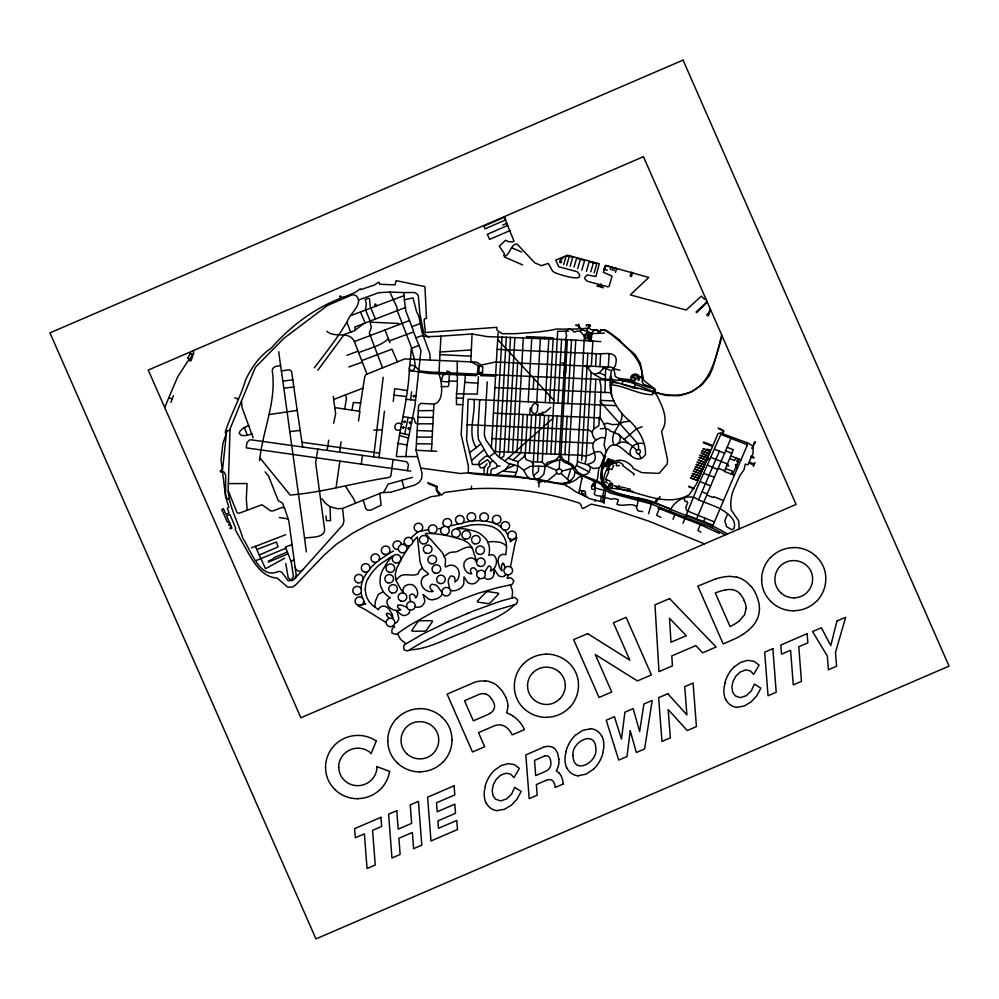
<?xml version="1.0" encoding="UTF-8"?>
<svg xmlns="http://www.w3.org/2000/svg" width="999" height="999" viewBox="0 0 999 999"><rect width="100%" height="100%" fill="white"/><g stroke="black" fill="none" stroke-linecap="round" stroke-linejoin="round"><path stroke-width="1.5" d="M759.502 608.441L758.965 603.034L756.817 596.203A38.549 37.475 -16.6 0 0 750.599 585.664M493.981 573.239L494.006 568.706L496.828 573.351A21.603 21.004 -16.6 0 0 497.877 574.8A7.917 7.705 -16.6 0 0 499.375 576.198L502.135 576.773A8.529 8.279 -16.6 0 0 503.508 576.386L504.732 575.736M600.799 341.608L565.884 339.61L559.303 454.383L560.639 458.966L563.886 462.013A20.892 20.305 -16.6 0 0 568.443 463.698L571.166 465.484L574.775 471.278L577.447 473.663L600.711 484.053L605.631 490.247L603.945 503.533M565.884 339.61L487.075 336.588L472.077 333.953L440.946 336.151L438.936 373.926C441.958 381.418 444.792 401.798 433.928 404.133L421.016 403.359L418.618 405.357L416.009 450.249L422.102 473.526L421.615 478.583L419.268 482.28L414.697 485.114L390.734 492.207L381.718 492.682L342.57 508.454L343.956 520.929L342.982 524.762L294.555 578.983L292.183 580.544L288.162 580.681L281.768 572.29A4.758 4.62 -16.6 0 0 278.209 571.528C259.678 580.069 250.761 549.837 242.907 538.473C237.662 520.392 226.498 502.947 228.384 483.616L230.02 428.946L255.357 367.37L283.816 338.374L327.51 305.457L352.347 294.755L355.507 295.242C364.785 303.084 349.962 313.137 347.377 321.253C337.787 337.575 325.999 352.622 314.323 367.732M417.382 456.605L396.341 456.58C399.488 427.922 408.004 399.837 409.315 370.754C407.729 361.151 416.883 365.984 418.843 370.904L431.093 372.103L595.804 379.233L610.264 380.382L610.102 384.203C609.902 398.638 618.868 412.3 629.87 421.153C638.96 429.782 646.003 442.033 645.441 454.508C632.08 473.426 615.746 423.863 604.607 455.794L603.408 456.306C599.238 444.455 589.997 459.14 582.03 455.294C560.339 454.47 538.661 453.421 516.97 452.497L523.301 337.812M605.294 378.546L605.731 368.219L610.139 370.379M561.825 471.066C561.55 468.481 557.629 468.007 556.605 470.354A2.76 2.685 -16.6 0 0 556.618 472.689C557.867 475.387 562.325 473.963 561.825 471.066L575.162 467.657L577.297 463.449L584.403 336.463L586.638 333.666M598.726 417.882L599.25 419.155L600.724 418.519L599.662 417.182L598.726 417.882L535.963 415.01L532.754 472.327L533.753 476.461L536.088 479.408C549.263 479.982 564.635 488.274 576.623 479.233C579.383 475.749 583.953 475.449 587.637 473.626C596.278 463.111 581.918 464.71 577.434 461.151M599.575 379.732L601.036 386.538L600.087 417.232M241.458 401.273L242.095 407.654L253.122 437.874M616.558 405.656L549.525 402.784L553.146 339.048M600.486 418.906C604.932 423.988 607.654 431.281 605.132 437.887L600.961 437.562L595.916 439.997C592.882 437.387 590.696 432.417 593.681 428.971L595.804 379.233M747.377 442.569L747.314 445.167L711.9 527.747L725.299 534.927M446.628 371.116L449.587 371.84L448.626 385.789L447.777 386.613L440.971 386.588M601.098 496.341L600.849 501.236L602.297 501.436C607.167 492.007 590.446 499.475 595.217 490.934C593.693 486.051 597.002 483.741 592.807 480.594L593.219 479.445L599.687 482.042L602.584 484.34L602.397 485.989M568.543 331.231L557.679 331.268L550.849 453.958M405.869 456.618L407.043 444.967L414.86 406.331L420.966 350.462L413.561 331.88L389.31 340.934L385.027 329.97L409.503 320.542L413.461 330.856M430.182 359.94L429.895 353.883L421.99 332.33L418.831 316.196L416.471 311.213L413.037 297.877L404.37 299.775L405.731 310.627L409.503 320.542M603.633 366.858L603.334 368.531L599.275 372.852L594.542 374.263L591.158 372.34L587.837 367.694L584.84 365.984L495.192 362.038L481.481 365.035L476.411 362.15L404.745 358.916L366.233 374.438A4.783 4.645 -16.6 0 0 364.722 377.023L359.303 411.263L334.765 407.592L333.279 396.341M487.225 381.905L484.328 434.752L485.864 439.91L497.04 455.407L507.817 463.149L518.931 466.321L523.663 470.254L530.494 466.283L538.636 466.171L538.436 471.416L533.454 475.736M610.651 392.644L604.944 392.457L605.406 380.095M548.788 338.861L545.267 402.535L468.119 399.225L466.595 439.722L472.44 464.448L478.846 464.473L480.382 467.857L484.353 467.445L487 463.773M557.117 415.909L554.957 454.17M607.242 464.085C609.477 464.772 610.988 457.804 607.704 459.103L605.968 463.024L605.656 466.633L606.68 466.158L608.366 459.178M739.223 528.921L738.673 520.779L731.256 510.089C729.982 501.973 731.468 493.256 735.264 485.989L739.834 475.599L744.055 469.692L745.279 464.073L747.964 464.86L748.75 462.962L753.383 464.797L753.421 466.346L754.919 462.687L753.758 463.886L749.075 462.062L752.984 453.846L753.159 447.465L752.135 445.579L748.026 443.106L722.789 433.778L723.95 430.819L718.181 428.146L723.051 430.831L721.877 433.466L720.429 432.842L717.869 433.816L712.949 445.616L703.671 442.07L703.259 442.744L712.524 446.428L696.365 484.178L689.123 494.842C665.359 507.867 640.721 491.558 616.408 488.711L616.52 486.376L613.91 485.626M498.076 332.742L491.396 448.052M538.911 486.9L539.035 480.594M516.97 452.497L512.574 452.297L517.632 363.049M548.626 415.547L546.528 453.808M470.804 361.95L472.077 333.953M478.384 376.673L477.285 394.118L456.506 393.768L456.468 404.545L462.799 404.67L465.372 375.199L476.086 375.599M542.907 415.309L542.981 413.711L538.886 413.574L538.336 415.109M567.345 339.697L560.926 455.731L563.336 459.74L572.24 464.523L577.959 472.29L583.965 475.836L593.219 479.445M571.515 339.885L567.819 403.596M575.774 340.072L568.443 463.698M531.743 338.124L528.196 401.86M595.629 366.496L596.266 353.708M531.618 414.822L529.458 453.059M404.37 299.775L403.896 292.557L414.273 292.507A6.256 6.081 -16.6 0 1 418.344 295.966L419.892 313.836L423.851 333.516L427.572 336.688L440.946 336.151M431.456 451.024L433.928 404.133M456.506 393.768C458.179 382.779 456.868 372.115 457.305 361.238M493.906 451.548L508.316 452.072L514.885 337.387M535.963 415.01L523.089 414.46L520.966 452.697L513.049 459.952M540.372 338.524L536.738 402.26M599.949 366.695L600.611 353.921C611.863 352.56 618.856 353.908 615.272 365.771L611.313 371.041L609.939 379.42M727.584 533.941L715.334 527.31L657.692 504.133L612.399 491.895C597.102 487.1 600.911 467.345 605.619 456.231L604.607 455.794L600.486 466.408L598.838 467.907L597.589 478.571L596.116 481.568M462.799 404.67L461.188 434.615L468.356 466.034L468.331 472.789L514.797 476.198L536.088 479.408L540.284 477.797L543.793 474.263L545.629 464.523C548.039 460.227 553.846 462.05 557.08 458.853L559.353 455.981M533.141 464.023L531.193 461.438L526.66 459.902A4.096 3.984 -16.6 0 1 525.162 456.993L527.41 414.647M544.505 415.372L542.27 462.112L545.679 465.609L556.605 470.354M479.72 399.675L477.847 431.618L478.434 439.26L487.874 455.906L496.303 463.961L497.315 466.133L496.216 467.707L491.408 469.218L490.372 474.612M506.306 337.025L499.4 457.642M537.724 405.881C534.39 397.939 527.897 411.313 533.928 413.511A2.835 2.747 -16.6 0 0 536.126 413.136L537.437 410.951L537.824 404.096M611.563 395.691L611.063 384.79C624.775 385.751 637.637 394.393 651.935 394.705L653.521 393.531L654.133 388.461L643.618 384.315L642.07 381.63C644.58 359.328 626.361 347.39 611.55 334.565L604.857 330.369L601.061 330.169L599.987 332.667C596.927 332.942 598.488 328.434 594.368 330.07L591.271 333.266L586.401 330.632C583.691 331.793 581.918 327.734 580.157 331.218L576.386 331.144L574.325 332.23C570.554 327.26 563.811 328.321 566.658 335.739L565.184 340.284M587.012 367.108L581.68 460.389M589.66 338.898L589.959 333.529L587.337 333.416L587.037 338.798L589.66 338.898L589.56 340.684M495.429 451.585L502.01 336.875M510.526 337.175L503.921 455.981L500.636 458.728M552.859 418.419L539.273 430.482L537.499 461.888L533.254 461.725M557.979 403.134L561.588 339.473M567.12 416.333L564.91 454.595M584.84 365.984L587.1 365.984L587.824 353.296L600.611 353.921M587.1 365.984L608.329 367.07L609.065 354.333M638.561 449.363C641.795 449.787 640.659 454.57 637.662 453.871L636.088 451.86L636.575 450.212L638.561 449.363L638.398 444.393L600.237 401.548M658.279 498.026L656.081 503.121C639.897 495.504 617.345 498.513 604.457 485.277C600.062 480.794 603.196 473.339 601.573 469.218L604.607 455.794M474.038 399.438C475.636 414.997 467.008 433.416 476.248 447.677L469.48 452.709M494.992 387.612L533.216 389.198L533.841 378.534L497.677 339.535M588.374 338.848L588.698 333.466M592.882 340.821L591.358 366.308L587.25 367.232M482.505 372.527L478.846 372.477L479.233 366.109L482.804 366.72L482.492 372.689L478.096 374.088M559.178 468.781L559.69 460.364L560.639 458.966M565.646 365.122L565.646 372.315M374.725 606.917L375.474 601.011A11.688 11.364 -16.6 0 1 376.536 598.563L377.784 595.554A4.995 4.845 -16.6 0 1 378.609 594.193L383.279 591.608M591.158 372.34L586.001 459.665L585.089 463.111M466.92 424.712L539.373 427.922L540.209 415.197M413.711 397.177L413.911 395.204M530.244 407.804L529.757 414.747M590.646 340.721L591.221 333.504C590.109 332.005 585.976 333.728 587.737 332.03M564.11 377.809L564.123 371.366M483.816 474.35L484.353 467.445M477.41 374.063L478.121 365.534L471.466 361.975M379.071 457.604L384.428 411.301M574.775 471.278C575.674 478.159 569.318 482.317 563.386 483.379M544.63 338.673L544.742 337.387M467.382 375.212L467.52 373.726M479.033 465.297L487.512 459.702L490.097 462.862L489.76 466.183L487.824 467.932L487.025 474.513M542.057 413.024L542.132 412.275L545.267 412.312L550.736 407.355M409.827 365.909L411.451 347.29L397.277 310.776L396.853 307.068L389.86 292.058L378.546 292.732L358.653 299.987M393.256 401.373L394.717 388.686L406.93 390.509M591.133 340.746L591.945 333.591L604.383 333.142M403.109 428.309L403.521 426.461M405.931 399.263L410.651 399.787L411.625 391.77M373.638 456.868L383.166 377.285M616.408 488.711L611.912 488.374L612.599 483.703M361.313 464.148L362.425 455.357L251.149 439.822L249.213 440.147L246.878 442.794L246.229 447.864L410.826 471.141M408.566 429.483L408.941 427.634M362.425 455.357L393.069 459.49L391.009 475.162L390.284 476.91L387.849 477.709C355.219 482.542 322.952 492.457 290.16 495.042L259.927 457.904C263.299 429.033 276.298 401.635 272.427 372.09C271.129 366.995 276.723 365.547 280.619 365.884L278.721 351.76M544.655 482.117L544.767 481.356C520.616 475.811 493.643 476.573 470.092 473.401M589.148 326.823L589.373 325.187L590.197 326.373L590.384 325.112L586.55 324.663L586.376 325.936L586.813 324.912L589.11 325.15L589.148 326.823L586.401 330.632M336.089 487.637L339.872 461.113M604.033 502.385L588.923 498.464L585.289 495.504C587.35 491.733 581.343 495.579 581.43 491.958C582.055 489.785 586.75 491.333 585.327 493.356M339.635 451.723L341.084 441.733M608.828 484.59L611.525 484.865L611.8 482.992L610.576 482.867M259.515 460.664L259.927 457.904M351.973 410.202L353.334 402.547L360.701 402.922M358.479 420.966L359.965 411.338L359.303 411.263M317.894 448.838L315.647 462.624L324.288 526.898C326.935 538.449 311.763 536.888 304.558 538.036L306.318 551.873M344.717 409.165L346.491 397.814L345.429 394.892L363.037 388.161M328.746 440.197L327.16 450.062M510.452 566.97L514.622 545.454A110.402 107.305 -16.6 0 1 515.521 542.07L516.895 537.574L514.522 538.873M586.201 496.815L578.846 493.206L582.005 477.934L581.905 478.871M594.455 488.973C589.947 492.02 590.933 481.793 595.129 485.439M432.892 423.826L417.57 423.826L415.447 423.064L413.936 418.269L408.091 417.457L404.695 433.991L400.037 432.942M404.345 422.689L404.745 420.879M407.405 470.616L408.479 464.61L406.793 461.813L393.069 459.49M592.719 484.815L592.956 483.479L595.466 483.941M295.242 585.339L324.001 555.282L336.238 544.368L352.572 533.254L368.494 524.662L417.157 502.647L431.268 496.653L439.548 495.529L436.351 490.472L436.039 486.725L428.171 483.591L427.897 482.604L437.387 486.451L436.85 489.872L441.321 495.167L444.605 492.482L471.103 488.886L471.615 486.188M409.865 423.626L410.227 421.728M525.249 452.872L523.976 456.68L518.119 461.688L517.232 470.442L514.797 476.198M581.83 329.707L578.346 325.936L578.583 324.912M602.559 496.703L603.933 490.372L594.617 487.774M478.996 578.246L478.958 578.458A7.368 7.155 -16.6 0 1 478.658 579.57L477.884 580.744A11.538 11.214 -16.6 0 1 476.348 582.367L474.8 583.341A8.404 8.167 -16.6 0 1 473.101 583.803L471.84 583.853A10.614 10.315 -16.6 0 1 469.642 583.441L468.281 582.879A10.277 9.99 -16.6 0 1 467.107 581.63L463.998 576.835L463.848 582.642A7.043 6.843 -16.6 0 1 463.511 584.415L463.224 585.052A14.348 13.949 -16.6 0 1 461.838 587.075L460.414 588.324A25.986 25.262 -16.6 0 1 459.515 588.873L457.442 589.959A25.562 24.838 -16.6 0 1 455.194 590.596L452.859 590.834A3.796 3.696 -16.6 0 1 452.297 590.759L450.599 590.247M583.204 493.831L582.854 495.429M625.224 490.222L618.194 488.424L618.918 485.352M333.666 423.226L335.664 413.636L334.765 407.592M638.686 498.239L636.513 508.354L638.224 510.939L642.744 511.625M501.648 565.059L502.997 562.999L504.233 564.997M603.284 468.843L604.645 463.474M501.535 565.521L501.51 568.518A25.762 25.05 -16.6 0 0 502.022 570.841L502.035 570.879A7.955 7.73 -16.6 0 1 501.048 569.767A24.413 23.726 -16.6 0 1 499.712 567.869L498.126 562.15A10.34 10.052 -16.6 0 1 498.101 561.276A14.985 14.573 -16.6 0 1 498.264 559.19L498.713 557.467A3.422 3.322 -16.6 0 1 499.075 556.793L499.612 556.143A7.018 6.818 -16.6 0 1 501.036 554.994L503.146 554.295A6.156 5.982 -16.6 0 1 505.769 554.895L506.356 549.375A19.68 19.131 -16.6 0 1 506.543 548.126L506.493 546.141A35.19 34.203 -16.6 0 0 506.081 542.195L504.932 538.823A36.676 35.652 -16.6 0 0 503.259 535.714L500.049 531.58M641.758 375.949L639.772 377.522M605.132 437.887L604.095 445.229L606.48 451.885M626.91 490.884L627.634 488.548L628.371 488.773M601.573 469.218L600.611 477.472L602.584 484.34M633.453 475.074L634.153 474.013L622.702 465.621L622.989 464.498L618.93 461.913L616.608 462.537L616.346 465.909L619.48 465.372M633.066 491.595L629.745 490.696L630.169 489.123L629.495 488.948M653.234 393.331L654.058 389.385L652.472 388.274C641.533 386.226 630.294 378.484 618.993 379.82C623.176 381.293 630.469 381.593 635.302 384.29C649.225 390.209 664.36 396.99 679.894 394.917C709.515 391.246 715.808 358.591 721.665 334.865M706.768 300.924L706.268 302.747L696.091 312.025L696.665 312.6L707.28 302.098M559.715 262.55L560.864 258.541L563.673 257.392M655.144 502.872L656.031 499.8L657.629 499.825M570.192 266.333L572.689 257.28L568.856 256.219L566.071 256.356L563.648 264.573M484.99 572.927L485.289 571.89A24.938 24.238 -16.6 0 1 485.976 569.83L488.623 566.083A2.285 2.21 -16.6 0 1 489.672 566.021L490.634 566.733A3.134 3.047 -16.6 0 1 490.959 567.969L490.896 568.993A21.866 21.254 -16.6 0 1 490.497 571.091L491.246 570.754A35.652 34.653 -16.6 0 0 492.557 569.792L494.393 567.994A12.887 12.525 -16.6 0 0 495.866 565.172A9.066 8.816 -16.6 0 0 496.078 564.585A11.688 11.364 -16.6 0 0 496.428 560.152A7.855 7.63 -16.6 0 0 495.005 556.668A6.144 5.969 -16.6 0 0 493.631 555.294L492.594 554.795A5.644 5.482 -16.6 0 0 489.285 555.182M615.534 272.352L616.608 268.581L617.482 268.818M578.483 325.437L581.493 329.62L577.797 325.686L575.674 325.249L578.483 325.437L578.858 324.113M612.037 270.292L612.812 267.595L616.608 268.581M577.709 268.569L580.382 259.303L584.602 260.502L581.793 270.192M613.923 270.754L614.685 268.082M648.526 513.798L651.373 504.008L711.9 527.747M566.67 265.397L569.305 256.343M594.168 272.852L596.803 263.798L589.223 261.726L586.388 271.366M573.988 267.158L576.573 258.304L580.382 259.303M590.796 271.79L593.381 262.937M610.214 269.518L610.938 267.07L612.812 267.595M710.439 309.29L708.503 315.821L706.88 315.359L707.417 313.624L708.516 313.923L710.127 308.579M604.582 269.493C605.844 262.7 605.132 271.303 603.808 268.694M659.203 498.913L659.902 496.528M595.916 439.997C586.076 447.165 604.907 460.527 587.574 464.285M635.302 384.29L634.14 388.099L610.264 380.382M622.764 380.731L622.215 384.078L666.37 395.479L679.357 395.679L691.233 392.07L702.26 384.565L709.352 375.674L712.499 368.581L722.165 336.014M734.203 475.212L724.35 471.416L733.303 449.725L727.122 447.315L697.077 517.744L696.44 518.818L686.301 514.947L682.991 523.276M569.355 481.156L567.557 479.333L570.679 469.243M561.038 262.924L561.575 261.313L560.214 260.889M595.154 501.498L595.604 500.224M397.465 633.641L400.099 638.561A54.695 53.159 -16.6 0 0 401.685 640.334L406.031 643.656M509.752 463.998L505.482 469.655L495.516 474.887M568.856 256.219L569.08 255.619L599.288 263.748L595.916 276.548L587.3 274.887L584.964 277.16A2.635 2.56 -16.6 0 0 585.002 279.046L587.387 281.281L607.916 286.813L609.09 286.363L612.087 276.124L603.408 272.34L605.506 265.347L648.763 277.46L630.307 294.88L686.138 310.027L701.41 296.104L703.97 298.826L706.081 299.375M164.685 407.467L177.647 376.91L188.137 360.751L190.996 360.751L192.795 355.831L191.608 356.218L189.723 359.615L187.75 358.079L190.522 353.296L193.506 354.52L193.556 350.537M170.929 402.41L173.389 395.754M607.33 468.456L608.279 468.843L610.239 465.172L609.827 464.46L608.716 465.197C605.606 472.19 599.462 482.192 608.104 487.462L608.578 485.814L610.277 486.276L609.852 487.874L611.912 488.374M606.693 479.82L605.781 482.155L607.454 482.867M673.064 519.293L674.849 514.697L657.879 508.079M613.561 465.472L611.987 469.418L608.279 468.843M634.64 379.77C632.704 375.487 638.898 379.27 634.128 380.819C628.371 378.234 620.354 380.282 615.222 376.436C614.497 372.44 614.597 365.946 608.329 367.07M719.28 533.391L700.274 524.612L697.901 530.481L700.961 532.192M371.079 753.683L376.298 740.946M508.166 575.661L507.055 578.359L510.477 577.722A16.309 15.859 -16.6 0 1 511.738 578.521L513.836 580.794L512.887 583.216A14.773 14.348 -16.6 0 1 511.8 584.627L502.46 586.575A278.384 270.579 -16.6 0 0 496.491 587.974L478.758 593.106A288.336 280.257 -16.6 0 0 472.577 595.267L462.15 599.225A76.024 73.889 -16.6 0 0 460.377 599.974L432.717 612.3L409.19 625.574A259.565 252.285 -16.6 0 0 404.183 628.908L396.553 634.278A15.859 15.41 -16.6 0 1 394.992 634.14L391.995 633.029L391.87 630.394A15.322 14.885 -16.6 0 1 392.307 628.633L394.692 626.86L393.331 625.724M610.214 481.181L605.456 479.333L608.453 472.452L608.866 469.068M670.079 511.001L670.829 509.303M739.347 459.265L737.861 458.666L736.738 461.351L738.186 461.925L739.347 459.265L740.871 459.877M747.015 445.554L746.902 444.605L720.816 434.403L697.452 487.212L686.301 514.947M671.016 508.853C675.524 499.825 689.435 492.782 698.513 499.862L719.417 451.173L724.6 453.246M731.143 473.976L732.367 471.078L725.536 468.593M363.012 579.582L364.011 577.509A53.309 51.811 -16.6 0 1 367.694 571.69M727.122 447.315L730.968 438.261M696.44 518.818L703.646 521.49L705.057 518.181L714.26 521.84M727.609 514.048L724.787 520.666L726.473 526.598L731.568 529.62L733.815 528.846A10.814 10.514 -16.6 0 0 732.579 518.943C724.325 508.029 710.464 505.032 698.513 499.862M659.427 508.304L656.618 515.297L660.951 517.432M295.005 585.476L292.045 587.2L287.625 587.075L277.173 578.109C259.116 576.91 250.924 556.868 242.957 543.606L235.115 529.482L235.727 528.346L229.995 514.522L226.573 515.871L231.93 528.084L230.245 528.821L229.845 528.046L231.206 527.46L230.045 524.812L228.471 524.8L229.82 524.15L228.571 521.615L227.322 522.152L221.778 509.527L223.414 508.691L225.874 514.285L229.008 512.874L227.322 508.141L228.808 507.242L225.574 496.628L225.637 474.925L223.726 471.728L221.029 472.252L220.142 470.816L222.552 469.655L226.336 434.14L225.212 432.305C230.707 414.485 240.21 398.039 245.517 380.257C251.099 367.807 259.703 355.931 271.353 348.002C290.234 326.448 313.686 308.728 340.497 298.301L339.697 296.316L340.534 295.891L341.446 297.515L346.99 295.954L355.769 292.07L360.377 288.773L360.914 289.585L374.375 285.027L378.409 282.342L379.283 282.342L379.558 284.265L395.005 284.865L396.153 280.657L424.937 286.613L426.486 318.494L424.787 318.731L424.1 319.842L425.324 332.517L496.853 327.335L496.94 330.207L502.21 333.728L515.846 333.654C529.17 332.617 543.331 332.105 556.705 328.983C567.719 329.32 578.409 329.22 589.135 328.047L590.784 329.595L598.264 330.394L598.551 331.206L600.187 331.381L600.499 329.67L605.007 329.807L608.453 331.668L619.73 340.122L622.077 343.256L635.002 354.533L640.371 363.211L643.643 380.119A14.997 14.573 -16.6 0 0 646.565 382.617L655.506 389.523C653.983 392.095 654.994 393.256 656.693 395.129C662.374 406.094 669.38 420.067 661.563 431.368L667.569 459.99L667.195 464.073L659.103 473.401L641.795 472.627L632.891 468.294L632.829 467.12C627.459 460.876 618.556 457.405 611.675 463.224L611.863 464.085L610.214 465.184M732.629 474.55L738.186 461.925M737.861 458.666L735.851 457.867L734.615 460.576L729.907 458.703M504.945 256.156L504.545 257.018L522.614 264.922M387.4 600.124L387.05 601.211A6.144 5.969 -16.6 0 0 387.1 603.146A7.855 7.63 -16.6 0 0 388.711 606.568A11.688 11.364 -16.6 0 0 392.245 609.328A9.066 8.816 -16.6 0 0 392.819 609.577A12.887 12.525 -16.6 0 0 395.904 610.414L398.489 610.314A35.652 34.653 -16.6 0 0 400.099 610.027L400.849 609.715A21.866 21.254 -16.6 0 1 399.026 608.578L398.226 607.916A3.134 3.047 -16.6 0 1 397.552 606.843L397.664 605.656A2.285 2.21 -16.6 0 1 398.439 604.944L402.347 605.357L406.968 607.492M610.389 384.84L612.662 382.492L617.257 382.829M295.117 578.309L296.166 574.912L288.861 521.141L284.565 508.054L282.143 507.392L273.077 510.876L270.667 510.914L261.975 504.745L239.885 512.962A2.922 2.835 -16.6 0 1 236.95 512.437L228.259 490.821M566.233 486.076C568.031 485.439 575.099 492.257 578.846 493.206M584.278 340.447L585.277 339.747L585.389 337.175L583.953 335.664L586.962 332.779M383.628 492.42L388.062 484.165L412.512 477.335M570.766 480.457L569.28 482.867M512.05 597.939L512.537 592.557A54.608 53.072 -16.6 0 0 512.3 590.172L510.339 584.927M317.844 370.254L344.243 334.428L354.308 330.844L363.911 323.489L405.694 307.38M569.068 255.632L567.457 255.195L555.731 260.165L558.816 266.77L577.285 271.753C589.048 285.065 553.146 272.527 554.145 272.24L552.509 270.991L548.214 263.374L541.52 265.672L534.815 262.862L517.032 244.031C510.339 243.581 509.365 257.717 503.721 255.769L504.408 253.721L499.275 246.254L505.569 240.235L508.291 241.621L512.387 241.97L513.998 241.109L504.008 216.783M410.04 545.604L407.392 549.313A125.537 122.015 -16.6 0 0 401.298 559.29L396.566 568.618L395.354 573.576A33.554 32.605 -16.6 0 0 395.542 577.285L395.629 578.009M584.802 496.153L585.289 495.504M412.674 542.182L415.784 538.548A47.303 45.966 -16.6 0 1 416.483 537.812M637.687 377.085L637.936 377.597A3.322 3.234 -16.6 0 1 638.111 378.446C638.036 384.353 641.733 375.612 637.162 374.6C634.178 371.853 628.084 378.471 631.868 378.509A3.372 3.284 -16.6 0 1 632.092 377.56L634.015 375.799A3.072 2.985 -16.6 0 1 634.677 375.649A3.197 3.109 -16.6 0 1 635.639 375.686L635.901 375.749A3.359 3.259 -16.6 0 1 636.725 376.111L637.187 376.473A3.359 3.259 -16.6 0 1 637.762 377.147M616.395 444.817L619.855 441.496L620.317 437.974A6.306 6.131 -16.6 0 0 618.618 434.365L609.865 430.831A3.122 3.034 -16.6 0 0 606.93 429.008L605.831 429.245M416.683 537.599L417.482 536.95M408.566 613.586L408.079 614.01A8.929 8.679 -16.6 0 1 406.418 615.009L405.294 615.384A7.78 7.567 -16.6 0 1 403.658 615.534L401.673 614.86A13.312 12.937 -16.6 0 1 400.087 613.723L396.703 610.626L398.201 615.834A21.603 21.004 -16.6 0 1 398.564 617.582M575.324 735.351L582.754 730.356L590.459 728.833M593.556 769.143L586.126 774.138L578.421 775.661M734.228 666.882L740.696 662.337L747.751 660.351L753.995 661.288L759.09 665.109L753.633 674.362L750.299 670.816L745.691 669.942L740.396 671.89L735.926 676.098L733.066 681.281L731.867 687.025L732.717 692.332L735.364 695.953L740.396 697.627L746.353 695.666L751.348 690.796L754.382 684.09L760.863 688.186L756.655 695.966L750.961 702.035L744.055 706.056L737.324 707.205M510.576 541.545L511.051 541.133A24.163 23.477 -16.6 0 1 513.236 539.66L513.948 539.21M410.776 538.024L418.057 531.743M342.57 508.454L337.562 508.691L330.082 506.793L330.507 520.729L326.398 520.566L326.024 516.046M504.483 461.326L539.273 430.482M471.516 460.502L484.14 449.65M376.298 562.325L374.238 564.185A54.957 53.422 -16.6 0 0 369.792 568.98M618.618 434.365L624.275 439.385L636.488 428.921L642.12 426.76M476.248 447.677L480.544 444.068M404.545 543.543L403.509 544.393M426.461 533.391L425.374 533.466L442.033 552.272A32.805 31.893 -16.6 0 1 444.418 557.242C447.415 559.303 442.757 569.68 447.015 566.321A13.124 12.75 -16.6 0 1 449.338 565.471L450.399 565.247A7.617 7.405 -16.6 0 1 454.208 565.821L455.806 566.733A9.291 9.028 -16.6 0 1 457.355 568.269L457.804 568.918A15.584 15.147 -16.6 0 1 458.953 571.64L459.228 574.437A14.061 13.661 -16.6 0 1 458.479 577.659L458.129 578.521A5.07 4.933 -16.6 0 1 457.642 579.345L456.431 580.719A18.531 18.007 -16.6 0 1 454.995 582.005L454.97 581.992A17.17 16.683 -16.6 0 0 454.97 579.832L454.62 577.922M739.297 620.854L744.58 614.797L746.166 608.141M248.938 425.449C245.317 426.96 240.422 429.008 239.148 433.079C241.021 437.562 248.564 435.177 252.135 433.653M547.215 481.131L556.955 473.201M444.105 556.431L448.688 553.159A11.139 10.827 -16.6 0 1 450.911 552.31L455.981 551.885C460.889 550.424 467.045 544.942 472.14 547.939M422.515 567.769L420.604 569.442A10.465 10.177 -16.6 0 0 419.18 571.341L418.007 574.025C412.612 576.623 406.343 573.251 400.836 575.649A24.85 24.151 -16.6 0 0 396.128 580.107M490.097 462.862L492.732 460.814M593.681 428.971L598.863 425.711L599.25 419.155M489.323 456.843L494.68 452.772M423.888 576.673L424.775 576.048A13.124 12.75 -16.6 0 1 426.985 574.949C432.167 574.038 421.191 570.179 421.778 566.333A33.179 32.255 -16.6 0 1 420.017 561.763L417.607 538.324M559.69 460.364C556.393 459.965 550.224 462.987 546.765 465.172L545.679 465.609M506.193 468.918L514.497 465.297M610.189 382.305L611.838 382.754M285.776 563.473L288.162 577.559L289.935 579.482L291.82 579.345L293.469 576.773L291.146 561.513L294.081 559.552M302.747 569.954C300.249 572.427 295.542 570.854 295.105 567.37M604.033 424.375L607.142 423.176L612.262 424.587L618.256 424.363L623.463 422.053L629.87 421.153M393.456 550.899L385.651 555.744A71.204 69.206 -16.6 0 1 383.791 557.055L380.144 559.452A56.256 54.683 -16.6 0 0 378.996 560.252M608.828 463.861L613.711 460.676L609.727 459.24M284.603 558.216L265.522 568.731L255.357 546.391L251.398 547.839M507.067 223.164L502.709 225.125M446.316 622.514L472.952 611.151L497.677 602.147A251.848 244.78 -16.6 0 1 503.259 600.411L514.522 597.34A16.009 15.559 -16.6 0 1 515.984 598.301L517.719 600.224L517.095 602.672A15.16 14.735 -16.6 0 1 516.258 604.158L496.091 610.152L472.652 618.918L445.616 630.656L422.54 642.207A243.094 236.276 -16.6 0 0 417.594 644.992L407.929 650.836A13.761 13.374 -16.6 0 1 406.593 650.724L404.021 649.787L403.721 646.89A17.283 16.796 -16.6 0 1 404.071 644.929L422.777 634.028L449.225 621.228M475.437 375.537L478.583 374.101M611.888 464.073L616.608 462.537M507.854 225.362L487.325 234.315L489.597 239.36L510.189 230.532M256.206 560.526L285.889 548.226L285.377 547.065L292.045 544.517M259.428 554.957L278.147 546.865L276.348 541.995L256.955 549.487M474.038 682.542L447.127 694.143L472.502 751.972L484.69 746.728L478.509 732.642L493.231 726.298A14.835 14.423 -16.6 0 1 498.738 724.874A11.738 11.414 -16.6 0 1 503.284 725.674A12.887 12.525 -16.6 0 1 506.855 727.771A20.517 19.943 -16.6 0 1 511.351 733.241L511.988 734.465A10.34 10.04 -16.6 0 1 512.187 734.877L524.463 729.582A34.74 33.766 -16.6 0 0 521.678 724.612A32.293 31.394 -16.6 0 0 512.574 715.771M543.518 747.264L525.811 754.894L529.183 798.663L537.187 795.216L536.376 784.552L546.053 780.381M555.269 787.424L563.349 783.953M466.545 613.723L469.118 612.699M285.901 548.226L287.325 552.035L274.001 557.617L273.052 559.015L268.481 561.051L268.306 562.087L288.112 553.821L291.146 561.513M255.357 546.391L285.664 534.727M409.315 370.754C420.554 372.14 411.725 352.859 411.713 348.239L419.068 345.342M350.961 315.497L403.733 295.716M333.728 399.475L345.429 394.892M411.975 326.685L420.492 323.376M388.349 338.748C380.656 346.104 368.843 348.414 358.629 352.659L366.883 373.963M598.838 467.907L593.518 468.531L589.335 466.196M363.911 323.489L354.67 327.098L355.419 330.145M326.81 331.218C334.915 338.748 348.676 330.032 354.383 341.546L385.027 329.97M416.133 337.724L421.403 335.839L429.183 336.875M347.003 355.282L358.079 351.136L354.383 341.546M361.663 360.614L391.945 349.163L397.502 362.1M474.275 682.442L475.886 681.892A25.774 25.05 -16.6 0 1 485.002 681.043M543.668 747.202L544.58 746.89A12.463 12.113 -16.6 0 1 550.124 746.515A8.104 7.88 -16.6 0 1 553.421 747.689M348.813 366.908L362.3 362.2M715.759 578.871L697.826 586.126L723.214 643.955L735.614 638.473A57.842 56.219 -16.6 0 0 743.531 633.915M618.344 443.444C625.599 439.385 631.843 445.179 636.575 450.212M451.61 525.749L458.603 523.813M600.237 428.833L605.656 428.334M639.522 377.522L636.251 378.346M420.766 531.093L428.509 529.695M462.737 522.902L467.657 521.765A45.991 44.705 -16.6 0 1 470.541 521.191M394.717 623.189L395.779 622.814A8.417 8.179 -16.6 0 0 397.165 621.977L398.576 619.63A7.917 7.705 -16.6 0 0 398.551 617.582M441.271 528.334L438.611 528.846M605.731 368.219L603.334 368.531M268.956 414.548L297.202 410.414L302.622 446.828M373.788 430.157L382.417 429.745M280.619 365.884L281.381 370.904L289.248 369.817L291.558 371.253L297.202 410.414M282.854 381.168L292.844 379.807M281.381 370.904L283.866 388.211L293.806 386.938M592.007 485.814L594.929 486.401M283.866 388.211L289.785 431.593L299.9 430.444M365.347 604.12L361.476 604.932A63.024 61.251 -16.6 0 0 359.34 605.569L358.104 605.981L362.362 608.054A110.402 107.305 -16.6 0 1 365.484 609.715L381.78 619.842A36.214 35.202 -16.6 0 1 383.653 620.991L386.213 622.752M473.276 520.866L475.037 520.741A55.057 53.521 -16.6 0 1 482.017 520.816M471.103 488.886C507.954 486.75 544.293 491.471 579.195 503.059C582.542 504.857 580.456 507.729 583.041 508.479L591.296 504.108L610.264 508.291L649.425 521.366L704.482 543.893M440.109 352.01L471.353 349.925M446.216 374.238L444.455 374.538A3.247 3.159 -16.6 0 0 442.744 375.649L441.333 381.393L448.826 381.918M468.331 472.789L460.527 473.526L420.691 468.056M497.315 466.133L499.975 466.021M643.269 443.531C636.251 441.683 627.784 447.677 630.706 455.244M538.911 482.405L541.933 481.63L540.834 480.869M538.911 482.704L537.812 482.267M403.896 292.557L389.86 292.058M418.269 410.714L433.591 410.552M480.631 375.636L495.566 376.186M417.807 417.282L433.229 417.42M416.546 443.781L431.83 443.893M228.384 483.628L247.078 483.541L246.303 498.838L247.153 510.227M426.76 533.379L430.994 533.503A111.838 108.704 -16.6 0 1 440.571 534.515A95.529 92.845 -16.6 0 1 442.357 534.79A125.537 122.015 -16.6 0 1 452.959 537.025L463.086 539.959L467.569 542.457A33.554 32.605 -16.6 0 1 470.179 545.117L470.654 545.679A16.184 15.722 -16.6 0 1 472.589 548.838L476.585 561.413M448.888 381.118L457.167 381.218M587.824 353.296L497.115 349.363M487.874 455.906L485.252 456.506L479.183 461.838L478.846 464.473M477.547 372.427L478.846 372.477M513.286 439.572L491.945 438.549M497.627 810.476L504.358 809.34L511.263 805.319L516.958 799.237L521.166 791.458L514.672 787.374L511.638 794.068L506.655 798.938L500.686 800.898L495.654 799.237L493.007 795.604L492.17 790.296L493.369 784.565L496.216 779.37L500.686 775.162L505.981 773.226L510.589 774.088L513.923 777.634L519.393 768.381L514.285 764.56L508.054 763.623L500.998 765.621L494.53 770.167A34.928 33.954 -16.6 0 0 485.139 786.288M479.233 366.109L478.121 365.534M456.281 397.977L463.199 398.264M417.295 430.532L432.505 431.118M513.536 439.585L593.119 443.194M604.944 392.457L533.216 389.198M600.312 400.387L614.06 400.949M432.18 437.137L416.945 437.075M493.431 413.199L523.089 414.46M538.636 466.171L545.267 466.458M526.436 336.576L552.984 337.762M539.373 427.922L589.023 430.045L592.345 432.505M537.499 461.888L542.27 462.112M439.96 354.657L471.066 356.144M416.009 450.249L436.675 451.298M508.316 452.072L512.574 452.297M561.588 362.974L564.61 363.137M613.099 368.531L619.904 370.254M405.382 421.878L402.547 421.403M465.372 375.199L428.708 373.376L412.063 370.904M545.267 402.535L549.525 402.784M464.647 382.317L477.784 383.166M400.711 429.77C391.571 433.067 393.943 419.068 402.01 424.325M609.24 483.616L611.675 483.828M618.905 380.357L601.835 378.758L593.768 374.213M503.346 471.216L516.321 472.427M410.651 399.787L415.584 400.287M415.946 396.291L412.887 395.929M394.043 395.129L406.193 396.466M611.525 484.865L612.437 484.965M301.71 442.232L379.445 453.109M634.14 388.099L637.437 388.586M579.32 490.297L583.903 491.021M279.32 517.519L288.436 518.968M544.767 481.356L566.733 485.127M229.857 430.144L227.185 430.869L222.864 443.718L221.041 459.915L225.374 494.98L227.048 498.538L228.696 499.288M403.496 416.683L408.091 417.457M397.515 443.331L407.043 444.967M401.298 427.135L404.22 427.747M589.959 333.529L591.92 333.891M410.751 428.996L407.729 428.309M409.028 422.39L411.788 423.014M640.871 377.26L642.332 378.409M605.968 463.024L603.296 462.45M404.695 433.991L409.278 434.965M603.983 466.146L605.144 466.396M625.936 487.999L618.643 486.638M609.365 460.876L612.599 461.65M560.776 258.853L562.125 259.191M651.373 504.008L610.227 493.044L605.631 490.247M602.772 495.691L604.295 496.091M604.195 497.315L611.65 499.263L613.773 498.476L618.331 499.712L616.957 504.258C623.476 507.167 630.069 502.297 636.425 506.368M607.317 270.217L604.582 269.493L605.731 265.659L610.938 267.07M399.388 435.552L408.603 438.037M627.147 489.997L629.745 490.696M168.843 397.964L172.228 398.888M618.369 487.624L616.52 486.376M415.197 606.905L416.583 607.155A11.538 11.214 -16.6 0 0 418.818 607.142L420.604 606.693A8.204 7.98 -16.6 0 0 422.265 605.644L422.989 604.894A10.44 10.152 -16.6 0 0 424.313 602.772L424.712 601.51A11.526 11.214 -16.6 0 0 424.6 599.949L423.226 594.642M737.012 464.572L735.414 464.585L736.475 465.796M507.967 458.204L518.119 461.688M714.322 477.222L703.995 473.501M656.081 503.121L669.967 508.691L670.479 510.014M234.753 397.764L238.237 399.038M606.755 469.817L608.316 470.417M376.735 766.545L389.685 771.453M700.274 524.612L674.849 514.697M727.672 464.036L710.988 457.417M705.694 462.624L698.214 459.965L705.581 462.887M700.411 481.73L710.601 485.926M703.646 521.49L712.836 525.137M750.986 456.131L754.02 457.342M714.46 449.188L719.417 451.173M713.761 496.678L723.476 500.561M731.018 455.931L735.851 457.867M707.717 465.197L717.644 469.418M702.01 491.82L707.192 493.893M701.785 471.578L694.355 468.943L701.66 471.878M705.057 518.181L686.862 510.726L685.714 507.504L687.737 502.809L686.9 501.348L685.214 501.51L683.953 498.464M330.082 506.793L325.15 503.021L322.028 498.713M750.686 456.88L753.696 458.116M706.793 494.967L713.186 497.589M718.194 468.181L724.587 470.829M725.798 450.874L731.792 453.371M511.763 247.814L521.79 252.06M599.275 372.852L605.344 375.437M727.472 464.46L728.733 465.871L726.872 465.721M735.813 467.295L737.349 467.969M187.762 358.079L189.735 359.053M576.635 465.484L589.21 471.953M411.188 370.854L409.503 368.968M190.022 353.646L191.633 354.657M580.556 476.348L581.718 478.022M612.862 379.67L611.388 378.097L610.751 375.424M560.988 473.389L567.557 479.333M624.275 439.385L628.134 442.932M265.11 471.89L268.531 475.999L278.246 500.624L282.717 503.334L284.166 507.692M529.52 478.484L526.91 475.961L523.663 470.254M375.412 319.106L370.192 306.443L369.505 298.813L368.569 298.264L365.222 299.575L366.333 303.808L365.484 309.727L370.641 322.165L398.476 323.464L399.026 324.588M634.253 377.772L631.93 375.399M583.953 335.664L580.157 331.218M553.933 400.399L533.841 378.534M740.122 593.868L742.869 597.777A34.928 33.954 -16.6 0 1 744.243 600.561M389.111 618.356L388.648 617.832A17.008 16.533 -16.6 0 1 387.15 615.884M409.578 649.899C428.434 649.3 446.565 638.373 464.36 632.08C481.118 623.488 501.51 617.832 514.872 604.532M441.546 591.87L437.924 586.825A7.53 7.318 -16.6 0 0 437.362 586.251L437.15 586.063A12.575 12.225 -16.6 0 0 435.552 584.914L432.105 584.24A4.62 4.495 -16.6 0 0 430.944 584.865L429.92 586.975A5.957 5.794 -16.6 0 0 430.369 588.374L431.531 589.934A17.17 16.683 -16.6 0 0 433.129 591.396L433.154 591.42A18.531 18.007 -16.6 0 1 431.181 591.583L429.358 591.533A5.07 4.933 -16.6 0 1 428.421 591.321L427.535 590.996A14.061 13.661 -16.6 0 1 424.65 589.335L422.777 587.225A15.584 15.147 -16.6 0 1 421.553 584.54L421.366 583.778A9.291 9.028 -16.6 0 1 421.303 581.593L421.69 579.82A7.617 7.405 -16.6 0 1 423.826 576.623M557.08 458.853L557.492 460.015M476.535 561.875L476.223 561.388A11.339 11.026 -16.6 0 0 474.2 559.053L473.189 558.391A3.147 3.059 -16.6 0 0 472.564 558.154L471.578 558.004A7.143 6.943 -16.6 0 0 469.48 558.179L467.807 558.841A10.652 10.352 -16.6 0 0 465.846 560.214L464.098 562.562L463.873 565.584A14.361 13.961 -16.6 0 0 464.398 568.169L465.159 569.792A16.321 15.872 -16.6 0 0 466.97 572.177L468.007 572.877A13.824 13.437 -16.6 0 0 469.58 573.538L470.467 573.726A9.303 9.041 -16.6 0 0 471.815 573.763A13.299 12.925 -16.6 0 1 470.941 572.402L470.492 571.228A4.071 3.959 -16.6 0 1 470.691 569.542L470.979 568.98A2.423 2.36 -16.6 0 1 471.728 568.244L472.215 568.044A4.57 4.446 -16.6 0 1 473.351 567.857L474.026 567.919A3.222 3.122 -16.6 0 1 474.8 568.356L476.498 570.417A10.352 10.052 -16.6 0 1 477.372 572.14M387.187 615.871C383.966 611.7 390.497 613.211 391.446 615.933A25.762 25.05 -16.6 0 1 392.807 617.894L392.832 617.931A7.955 7.73 -16.6 0 0 392.669 616.458A24.413 23.726 -16.6 0 0 392.182 614.198L389.048 609.153A10.34 10.052 -16.6 0 0 388.424 608.528A14.985 14.573 -16.6 0 0 386.775 607.23L385.202 606.368A3.422 3.322 -16.6 0 0 384.44 606.181L383.591 606.131A7.018 6.818 -16.6 0 0 381.78 606.368L379.832 607.429A6.156 5.982 -16.6 0 0 378.471 609.74L374.188 606.518A21.591 20.991 -16.6 0 0 372.952 605.669L371.528 604.295A35.152 34.178 -16.6 0 1 368.893 601.311L367.182 598.176A36.651 35.614 -16.6 0 1 366.034 594.842L365.172 589.697M345.866 486.85L353.708 498.938L355.444 503.134M363.723 601.023L364.048 601.698A14.61 14.198 -16.6 0 0 365.646 604.095M505.844 697.277L502.26 690.908L496.778 685.277A23.177 22.527 -16.6 0 0 491.221 682.255A20.18 19.618 -16.6 0 0 485.027 680.856M376.685 305.994L375.761 304.146L374.775 304.133L375.1 306.593M287.325 552.035L288.112 553.821M360.577 312.212L365.209 323.039M621.69 413.611C624.025 424.887 607.979 432.555 613.998 444.917M639.085 453.721L641.046 458.628M346.69 321.915L350.749 332.217M382.592 367.894L369.293 332.992L371.291 327.585L370.005 321.541M244.33 427.435L247.252 435.139M358.079 351.136L358.629 352.659M389.31 340.934L389.935 342.757M401.86 480.282L404.133 488.236M363.186 500.062L365.846 508.753L367.507 510.152L370.791 510.164L381.106 505.157L379.807 493.406M423.176 594.492L427.659 598.364A6.943 6.743 -16.6 0 0 429.145 599.275L429.982 599.525A14.423 14.011 -16.6 0 0 432.43 599.862L437.562 598.501A26.661 25.912 -16.6 0 0 439.335 597.427L440.971 596.041A3.896 3.784 -16.6 0 0 441.421 595.441L442.195 593.868A3.646 3.534 -16.6 0 0 442.37 593.281M613.186 462.425L613.423 463.399M449.575 588.411L448.314 582.342A7.53 7.318 -16.6 0 1 448.289 581.555L448.289 581.268A12.575 12.225 -16.6 0 1 448.526 579.32L450.374 576.373A4.62 4.495 -16.6 0 1 451.635 575.948L453.896 576.648A5.957 5.794 -16.6 0 1 454.62 577.922M304.558 538.036L289.785 431.593M555.244 787.187L555.082 786.076A11.988 11.651 -16.6 0 0 553.521 781.842A5.569 5.407 -16.6 0 0 551.81 780.219A4.833 4.695 -16.6 0 0 549.475 779.607A8.179 7.955 -16.6 0 0 546.091 780.444M504.832 567.932L504.782 567.544A13.711 13.337 -16.6 0 0 504.27 564.984M558.916 759.34L557.542 752.859L555.094 749A9.578 9.303 -16.6 0 0 553.434 747.677M737.299 707.467A14.273 13.874 -16.6 0 1 725.873 699.575M725.636 699.675A24.575 23.889 -16.6 0 1 725.162 683.129M724.837 683.016A34.928 33.954 -16.6 0 1 734.178 666.845M578.396 775.923A14.286 13.886 -16.6 0 1 566.995 768.031M566.745 768.131A24.563 23.876 -16.6 0 1 566.271 751.585M565.946 751.473A35.015 34.028 -16.6 0 1 575.274 735.314M590.484 728.571A14.286 13.886 -16.6 0 1 601.885 736.463M602.135 736.363A24.575 23.889 -16.6 0 1 602.597 752.909M602.934 753.021A35.002 34.016 -16.6 0 1 593.593 769.18M559.215 773.276A10.627 10.327 -16.6 0 0 556.268 770.928A20.742 20.155 -16.6 0 0 558.416 765.634M559.378 773.151A19.755 19.206 -16.6 0 1 563.199 783.953M558.891 759.34A20.479 19.905 -16.6 0 1 558.466 765.646M497.589 810.751A14.273 13.874 -16.6 0 1 486.176 802.846M485.926 802.946A24.575 23.889 -16.6 0 1 485.464 786.4M780.731 592.682A18.894 18.369 -16.6 0 1 774.912 579.42A19.58 19.031 -16.6 0 1 779.994 566.308A18.257 17.745 -16.6 0 1 793.069 560.589A19.643 19.093 -16.6 0 1 806.83 565.634A18.894 18.369 -16.6 0 1 812.612 578.483A19.63 19.081 -16.6 0 1 807.392 592.07A18.257 17.745 -16.6 0 1 794.342 597.814M794.342 597.926A19.555 19.006 -16.6 0 1 780.681 592.719M816.895 600.811A31.244 30.37 -16.6 0 1 793.93 610.701M793.93 610.864A33.254 32.318 -16.6 0 1 771.453 602.147M771.515 602.085A31.756 30.869 -16.6 0 1 761.675 579.682M761.6 579.682A33.254 32.318 -16.6 0 1 770.479 557.442M770.604 557.554A31.244 30.37 -16.6 0 1 793.568 547.664M793.568 547.502A33.254 32.318 -16.6 0 1 816.046 556.218M815.983 556.281A31.756 30.869 -16.6 0 1 825.811 578.683A33.254 32.318 -16.6 0 1 817.007 600.923M739.347 620.916A54.108 52.585 -16.6 0 1 730.069 626.573L715.309 592.944A62.525 60.777 -16.6 0 1 725.286 589.897M744.168 600.599A22.64 22.003 -16.6 0 1 746.253 608.129M740.097 593.881A13.324 12.95 -16.6 0 0 733.254 589.785A19.58 19.031 -16.6 0 0 725.311 590.022M729.557 576.448A36.751 35.727 -16.6 0 1 736.388 577.247M715.784 578.933A47.44 46.104 -16.6 0 1 729.557 576.373M736.488 576.935A27.285 26.523 -16.6 0 1 750.311 585.889M759.44 608.441A27.91 27.123 -16.6 0 1 757.254 619.143M757.192 619.118A28.671 27.872 -16.6 0 1 751.31 627.559A53.284 51.786 -16.6 0 1 743.556 633.953M532.742 672.939A18.257 17.745 -16.6 0 1 545.729 667.145A19.643 19.093 -16.6 0 1 559.49 672.202M527.509 685.988A19.58 19.031 -16.6 0 1 532.654 672.876M559.452 672.24A18.894 18.369 -16.6 0 1 565.272 685.052M527.572 685.976A18.894 18.369 -16.6 0 0 533.391 699.238A19.555 19.006 -16.6 0 0 547.002 704.495A18.257 17.745 -16.6 0 0 560.002 698.588M565.322 685.039A19.63 19.081 -16.6 0 1 560.052 698.626M569.555 707.379A31.244 30.37 -16.6 0 1 546.59 717.27M546.59 717.432A33.254 32.318 -16.6 0 1 524.113 708.703A31.756 30.869 -16.6 0 1 514.335 686.251A33.254 32.318 -16.6 0 1 523.139 664.01M523.264 664.123A31.244 30.37 -16.6 0 1 546.228 654.22M546.228 654.07A33.254 32.318 -16.6 0 1 568.706 662.787A31.756 30.869 -16.6 0 1 578.483 685.252A33.254 32.318 -16.6 0 1 569.68 707.479M490.509 713.061A16.808 16.334 -16.6 0 1 488.124 714.472L473.326 720.828L464.498 700.711L479.195 694.367A13.686 13.299 -16.6 0 1 481.73 693.743A8.379 8.142 -16.6 0 1 485.477 694.018M490.521 713.099A10.227 9.94 -16.6 0 0 493.044 710.664A8.167 7.942 -16.6 0 0 494.48 707.205A6.444 6.256 -16.6 0 0 494.505 705.344L494.168 703.87A13.424 13.049 -16.6 0 0 493.681 702.597A30.732 29.87 -16.6 0 0 492.757 700.661L489.71 696.515A11.563 11.239 -16.6 0 0 485.514 693.893M512.599 715.746A25.674 24.95 -16.6 0 0 506.505 712.899A19.406 18.869 -16.6 0 0 507.804 705.694M505.769 697.314A23.102 22.453 -16.6 0 1 507.942 705.681M406.868 753.758A18.894 18.369 -16.6 0 1 401.049 740.484A19.58 19.031 -16.6 0 1 406.131 727.384A18.257 17.745 -16.6 0 1 419.218 721.653A19.643 19.093 -16.6 0 1 432.967 726.71A18.894 18.369 -16.6 0 1 438.748 739.56A19.63 19.081 -16.6 0 1 433.529 753.134A18.257 17.745 -16.6 0 1 420.479 758.89A19.555 19.006 -16.6 0 1 406.818 753.783M443.032 761.887A31.244 30.37 -16.6 0 1 420.067 771.777M420.067 771.94A33.254 32.318 -16.6 0 1 397.59 763.224M397.652 763.161A31.756 30.869 -16.6 0 1 387.812 740.759M387.737 740.759A33.254 32.318 -16.6 0 1 396.628 718.518M396.74 718.631A31.244 30.37 -16.6 0 1 419.705 708.741M419.705 708.578A33.254 32.318 -16.6 0 1 442.182 717.294M442.12 717.357A31.756 30.869 -16.6 0 1 451.96 739.76M452.035 739.76A33.254 32.318 -16.6 0 1 443.156 762M389.585 771.44A32.143 31.244 -16.6 0 1 357.867 798.638M357.867 798.75A33.192 32.255 -16.6 0 1 335.364 790.034M335.427 789.972A31.781 30.894 -16.6 0 1 325.587 767.569M325.512 767.569A33.192 32.255 -16.6 0 1 334.415 745.316A32.193 31.294 -16.6 0 1 376.248 741.021M338.649 767.307A19.118 18.581 -16.6 0 1 371.266 753.496M338.811 767.307A18.819 18.294 -16.6 0 0 344.63 780.569A19.081 18.544 -16.6 0 0 376.985 766.545M398.389 549.3A4.371 4.246 -16.6 0 1 393.169 546.453A4.371 4.246 -16.6 0 1 395.904 541.183A4.371 4.246 -16.6 0 1 401.398 543.506M401.236 543.568A4.658 4.52 -16.6 0 1 401.511 544.405M443.269 524.6A4.358 4.246 -16.6 0 1 445.504 518.956A4.358 4.246 -16.6 0 1 451.236 521.041A4.358 4.246 -16.6 0 1 449.013 526.685M444.817 526.298A4.583 4.458 -16.6 0 1 443.419 524.537M449.075 526.81A4.108 3.996 -16.6 0 1 447.477 527.147M410.876 601.485A12.925 12.562 -16.6 0 1 409.852 599.125L409.54 596.478A3.222 3.122 -16.6 0 1 409.752 595.616L410.152 595.079A4.57 4.446 -16.6 0 1 411.076 594.38L411.551 594.168A2.423 2.36 -16.6 0 1 412.612 594.13L413.211 594.318A4.071 3.959 -16.6 0 1 414.585 595.304L415.159 596.44A13.299 12.925 -16.6 0 1 415.547 597.976A9.303 9.041 -16.6 0 0 416.458 596.99L416.933 596.228A13.824 13.437 -16.6 0 0 417.52 594.642L417.707 593.406A16.271 15.822 -16.6 0 0 417.17 590.434L416.496 588.811A14.361 13.961 -16.6 0 0 414.947 586.663L412.562 584.765L409.64 584.427A10.652 10.352 -16.6 0 0 407.292 584.927L405.656 585.676A7.143 6.943 -16.6 0 0 404.096 587.087L403.546 587.899A3.147 3.059 -16.6 0 0 403.284 588.511L403.097 589.697A10.627 10.327 -16.6 0 0 403.246 591.858L403.471 592.944L402.435 591.558A108.716 105.669 -16.6 0 1 400.512 588.773L396.64 581.555A16.184 15.722 -16.6 0 1 395.592 578.021M387.337 600.099A5.644 5.482 -16.6 0 1 389.935 597.989M505.769 574.113A5.507 5.357 -16.6 0 1 504.77 575.761M493.981 573.264A13.549 13.174 -16.6 0 1 493.793 574.924L492.882 577.097A7.78 7.567 -16.6 0 1 491.658 578.171L490.621 578.746A8.929 8.679 -16.6 0 1 488.736 579.258L488.099 579.32A2.597 2.522 -16.6 0 1 487.549 579.283A5.807 5.644 -16.6 0 1 484.715 577.797M409.752 610.089A5.807 5.644 -16.6 0 1 408.841 613.349M499.975 531.655A24.575 23.889 -16.6 0 0 490.497 526.111A50.599 49.176 -16.6 0 0 474.987 524.7L473.076 524.825A32.78 31.856 -16.6 0 0 469.892 525.287L464.523 526.535A77.822 75.649 -16.6 0 1 461.588 527.147L456.555 528.434L461.201 528.621A58.966 57.318 -16.6 0 1 464.023 528.871A64.648 62.837 -16.6 0 1 466.545 529.22L474.4 531.093A33.516 32.58 -16.6 0 1 479.882 533.553L483.691 536.588A34.478 33.504 -16.6 0 1 486.863 540.247L489.011 545.516A27.31 26.536 -16.6 0 1 489.423 548.064L489.485 550.449A35.44 34.453 -16.6 0 1 488.973 555.244M367.782 579.108A50.599 49.188 -16.6 0 1 377.197 566.845L378.584 565.546A32.792 31.868 -16.6 0 1 381.106 563.561L385.676 560.526A77.86 75.674 -16.6 0 0 388.136 558.816L388.461 558.591A30.794 29.933 -16.6 0 1 389.073 558.179L392.47 556.081L389.473 559.54A58.866 57.218 -16.6 0 0 387.737 561.738A64.673 62.862 -16.6 0 0 386.276 563.798L382.317 570.766A33.516 32.58 -16.6 0 0 380.382 576.423L380.02 581.256A34.478 33.504 -16.6 0 0 380.569 586.051L382.979 591.196A27.31 26.536 -16.6 0 0 384.59 593.231L386.313 594.904A35.44 34.453 -16.6 0 0 390.197 597.789M365.284 589.697A24.563 23.876 -16.6 0 1 367.657 579.058M488.012 542.282A18.694 18.169 -16.6 0 1 493.219 541.57L499.313 542.145A16.733 16.271 -16.6 0 1 506.493 545.991M362.6 598.239A29.67 28.834 -16.6 0 1 361.039 592.332M361.001 588.811A29.733 28.896 -16.6 0 1 362.462 580.918M491.858 522.352A27.185 26.424 -16.6 0 1 501.186 527.147M485.526 521.178A53.084 51.598 -16.6 0 1 491.845 522.402M504.57 530.107A28.122 27.335 -16.6 0 1 507.742 534.852M509.702 538.948A14.623 14.223 -16.6 0 1 510.364 541.745M572.976 755.481C573.289 775.486 597.489 762.799 595.904 749.013C595.579 729.058 571.353 741.67 572.976 755.481M630.257 730.818L626.997 756.53L618.731 760.089L606.231 720.242L614.447 716.708L621.478 739.148L624.912 712.2L633.179 708.641L639.622 731.518L643.905 704.02L652.185 700.449L644.605 748.938L636.338 752.497L630.257 730.818M588.386 325.062L588.199 325.674L588.286 325.037M836.95 621.041L830.781 645.566L821.353 627.759L812.549 631.555L827.334 656.043L828.383 669.755L836.563 666.233L835.501 652.397L845.654 617.295L836.95 621.041M632.554 272.64L631.48 276.423L630.182 276.111L631.306 272.265L632.542 272.64M600.799 284.153L600.162 286.263L596.952 285.951L603.396 287.724L600.524 286.376L600.799 284.153M708.491 455.869L706.293 455.369L705.456 457.305C720.204 463.399 687.799 450.624 704.944 457.055L705.781 455.119L701.186 453.022L708.491 455.869M699.712 475.986L692.394 473.551L699.712 475.986M754.607 443.406L752.035 448.539L754.682 441.758L755.606 442.12L754.607 443.406M709.452 449.912L710.227 451.685L702.896 448.788L706.73 449.887L707.167 449.038L707.005 449.737L708.528 449.538L708.99 450.524L709.452 449.912M688.598 486.426L693.893 488.586L688.598 486.426M698.801 478.309L691.52 475.686L698.801 478.309M709.39 453.658L701.985 451.024L709.39 453.658M699.275 457.442L706.768 460.439L699.275 457.442M703.87 467.17L696.303 464.473L703.87 467.17M704.794 464.885L697.24 462.25L704.794 464.885M700.886 473.913L693.381 471.128L700.886 473.913M697.752 480.469L690.509 477.947L697.752 480.469M702.834 469.38L695.366 466.708L702.834 469.38M483.891 226.124L485.027 228.808L505.831 219.817L504.645 217.17L483.891 226.124M417.944 621.565L411.813 630.406L412.2 631.206L424.675 631.156L426.373 630.357L432.517 621.515L432.13 620.716L419.642 620.754L417.944 621.565M485.839 592.245L477.297 601.261L477.622 602.085L488.336 603.658L490.084 602.984L498.626 593.968L498.301 593.144L487.587 591.558L485.839 592.245M683.066 60.102L49.95 332.879L315.934 938.898L949.05 666.121L683.066 60.102M643.456 156.693L148.264 370.055L300.886 717.781L796.078 504.433L643.456 156.693M587.624 633.603L573.638 639.622L599.025 697.464L611.738 691.995L595.292 654.532L637.424 680.918L651.398 674.899L626.123 617.32L613.423 622.789L629.832 660.177L587.624 633.603M669.58 598.601L654.969 604.882L658.978 671.628L672.452 665.834L671.79 655.943L695.804 645.604L702.634 652.822L716.108 647.015L669.58 598.601M686.238 635.676L670.978 642.245L669.517 618.256L686.238 635.676M380.944 817.307L354.608 828.658L355.307 837.786L364.385 833.878L367.045 868.518L375.237 864.997L372.565 830.356L381.643 826.448L380.944 817.307M454.095 785.788L427.609 797.202L430.981 840.971L457.467 829.57L456.768 820.429L438.461 828.321L437.887 820.891L455.494 813.311L454.795 804.17L437.187 811.762L436.501 802.809L454.807 794.929L454.095 785.788M667.819 693.718L658.628 697.677L661.987 741.445L670.341 737.849L668.169 709.502L687.237 730.569L696.428 726.61L693.081 683.029L684.727 686.625L686.9 714.922L667.819 693.718M807.155 633.678L780.831 645.029L781.53 654.158L790.596 650.249L793.268 684.889L801.448 681.368L798.788 646.728L807.854 642.819L807.155 633.678M396.765 810.689L388.586 814.21L391.958 857.991L400.137 854.457L398.888 838.286L412.362 832.479L413.598 848.663L421.79 845.129L418.419 801.36L410.239 804.882L411.663 823.351L398.189 829.145L396.765 810.689M772.864 648.651L764.685 652.185L768.031 695.766L776.211 692.232L772.864 648.651M544.18 756.218L534.515 760.389L535.689 775.611L545.404 771.428A11.838 11.513 -16.6 0 0 546.928 770.566A9.091 8.841 -16.6 0 0 550.486 766.283A8.242 8.017 -16.6 0 0 550.861 762.836A19.143 18.606 -16.6 0 0 550.524 760.102L549.8 758.179A5.207 5.057 -16.6 0 0 547.914 756.081A3.571 3.472 -16.6 0 0 545.754 755.793A7.542 7.33 -16.6 0 0 544.18 756.206M426.286 553.284A4.358 4.246 -16.6 0 0 431.98 548.376A4.358 4.246 -16.6 0 0 424.85 546.078A4.358 4.246 -16.6 0 0 426.286 553.284M506.805 574.65A4.358 4.246 -16.6 0 0 512.499 569.742A4.358 4.246 -16.6 0 0 505.369 567.444A4.358 4.246 -16.6 0 0 506.805 574.65M479.595 578.521A4.358 4.246 -16.6 0 0 485.302 573.613A4.358 4.246 -16.6 0 0 478.171 571.316A4.358 4.246 -16.6 0 0 479.595 578.521M444.905 595.716A4.358 4.246 -16.6 0 0 450.599 590.796A4.358 4.246 -16.6 0 0 443.469 588.511A4.358 4.246 -16.6 0 0 444.905 595.716M389.061 626.498A4.358 4.246 -16.6 0 0 394.755 621.59A4.358 4.246 -16.6 0 0 387.624 619.293A4.358 4.246 -16.6 0 0 389.061 626.498M409.49 609.852A4.358 4.246 -16.6 0 0 415.184 604.932A4.358 4.246 -16.6 0 0 408.067 602.647A4.358 4.246 -16.6 0 0 409.49 609.852M401.049 601.148A4.358 4.246 -16.6 0 0 406.743 596.241A4.358 4.246 -16.6 0 0 399.625 593.943A4.358 4.246 -16.6 0 0 401.049 601.148M391.633 592.882A4.358 4.246 -16.6 0 0 397.34 587.961A4.358 4.246 -16.6 0 0 390.209 585.664A4.358 4.246 -16.6 0 0 391.633 592.882M430.831 563.661A4.358 4.246 -16.6 0 0 436.526 558.741A4.358 4.246 -16.6 0 0 429.408 556.443A4.358 4.246 -16.6 0 0 430.831 563.661M434.977 573.089A4.358 4.246 -16.6 0 0 440.671 568.169A4.358 4.246 -16.6 0 0 433.541 565.871A4.358 4.246 -16.6 0 0 434.977 573.089M439.523 583.453A4.358 4.246 -16.6 0 0 445.217 578.546A4.358 4.246 -16.6 0 0 438.099 576.248A4.358 4.246 -16.6 0 0 439.523 583.453M479.383 566.283A4.358 4.246 -16.6 0 0 485.077 561.376A4.358 4.246 -16.6 0 0 477.959 559.078A4.358 4.246 -16.6 0 0 479.383 566.283M478.721 554.233A4.358 4.246 -16.6 0 0 484.415 549.325A4.358 4.246 -16.6 0 0 477.285 547.027A4.358 4.246 -16.6 0 0 478.721 554.233M387.762 582.817A4.358 4.246 -16.6 0 0 393.456 577.909A4.358 4.246 -16.6 0 0 386.326 575.611A4.358 4.246 -16.6 0 0 387.762 582.817M388.898 572.24A4.358 4.246 -16.6 0 0 394.593 567.32A4.358 4.246 -16.6 0 0 387.462 565.034A4.358 4.246 -16.6 0 0 388.898 572.24M395.154 562.812A4.358 4.246 -16.6 0 0 400.861 557.904A4.358 4.246 -16.6 0 0 393.731 555.606A4.358 4.246 -16.6 0 0 395.154 562.812M401.186 552.622A4.358 4.246 -16.6 0 0 406.88 547.714A4.358 4.246 -16.6 0 0 399.75 545.417A4.358 4.246 -16.6 0 0 401.186 552.622M407.005 545.629A4.358 4.246 -16.6 0 0 412.699 540.721A4.358 4.246 -16.6 0 0 405.569 538.424A4.358 4.246 -16.6 0 0 407.005 545.629M384.228 554.32A4.358 4.246 -16.6 0 0 389.935 549.413A4.358 4.246 -16.6 0 0 382.804 547.115A4.358 4.246 -16.6 0 0 384.228 554.32M373.813 562.175A4.358 4.246 -16.6 0 0 379.508 557.267A4.358 4.246 -16.6 0 0 372.377 554.969A4.358 4.246 -16.6 0 0 373.813 562.175M364.21 571.915A4.358 4.246 -16.6 0 0 369.905 567.007A4.358 4.246 -16.6 0 0 362.774 564.71A4.358 4.246 -16.6 0 0 364.21 571.915M357.38 582.704A4.358 4.246 -16.6 0 0 363.087 577.797A4.358 4.246 -16.6 0 0 355.956 575.499A4.358 4.246 -16.6 0 0 357.38 582.704M355.694 594.655A4.358 4.246 -16.6 0 0 361.388 589.735A4.358 4.246 -16.6 0 0 354.258 587.437A4.358 4.246 -16.6 0 0 355.694 594.655M357.979 605.132A4.358 4.246 -16.6 0 0 363.673 600.224A4.358 4.246 -16.6 0 0 356.543 597.926A4.358 4.246 -16.6 0 0 357.979 605.132M510.614 539.373A4.358 4.246 -16.6 0 0 516.308 534.465A4.358 4.246 -16.6 0 0 509.178 532.167A4.358 4.246 -16.6 0 0 510.614 539.373M503.896 529.932A4.358 4.246 -16.6 0 0 509.59 525.024A4.358 4.246 -16.6 0 0 502.46 522.727A4.358 4.246 -16.6 0 0 503.896 529.932M495.304 523.538A4.358 4.246 -16.6 0 0 500.998 518.631A4.358 4.246 -16.6 0 0 493.881 516.333A4.358 4.246 -16.6 0 0 495.304 523.538M482.692 521.128A4.358 4.246 -16.6 0 0 488.386 516.221A4.358 4.246 -16.6 0 0 481.256 513.923A4.358 4.246 -16.6 0 0 482.692 521.128M469.93 521.028A4.358 4.246 -16.6 0 0 475.624 516.108A4.358 4.246 -16.6 0 0 468.494 513.811A4.358 4.246 -16.6 0 0 469.93 521.028M458.404 523.751A4.358 4.246 -16.6 0 0 464.098 518.831A4.358 4.246 -16.6 0 0 456.968 516.533A4.358 4.246 -16.6 0 0 458.404 523.751M431.331 533.166A4.358 4.246 -16.6 0 0 437.025 528.259A4.358 4.246 -16.6 0 0 429.895 525.961A4.358 4.246 -16.6 0 0 431.331 533.166M443.531 534.64A4.358 4.246 -16.6 0 0 449.225 529.72A4.358 4.246 -16.6 0 0 442.095 527.435A4.358 4.246 -16.6 0 0 443.531 534.64M454.508 537.15A4.358 4.246 -16.6 0 0 460.202 532.242A4.358 4.246 -16.6 0 0 453.071 529.945A4.358 4.246 -16.6 0 0 454.508 537.15M464.797 538.936A4.358 4.246 -16.6 0 0 470.492 534.015A4.358 4.246 -16.6 0 0 463.374 531.718A4.358 4.246 -16.6 0 0 464.797 538.936M474.388 543.768A4.358 4.246 -16.6 0 0 480.094 538.848A4.358 4.246 -16.6 0 0 472.964 536.563A4.358 4.246 -16.6 0 0 474.388 543.768M422.365 543.756A4.358 4.246 -16.6 0 0 428.059 538.848A4.358 4.246 -16.6 0 0 420.941 536.55A4.358 4.246 -16.6 0 0 422.365 543.756M416.983 531.493A4.358 4.246 -16.6 0 0 422.689 526.585A4.358 4.246 -16.6 0 0 415.559 524.288A4.358 4.246 -16.6 0 0 416.983 531.493"/></g></svg>
